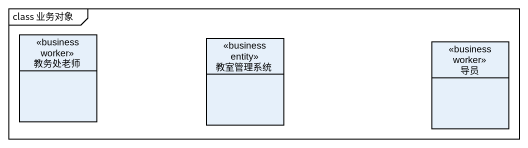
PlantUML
@startuml
mainframe class 业务对象
hide circle
hide empty members
class 教务处老师 <<business worker>>
class 教室管理系统 <<business entity>>
class 导员 <<business worker>>
@enduml
